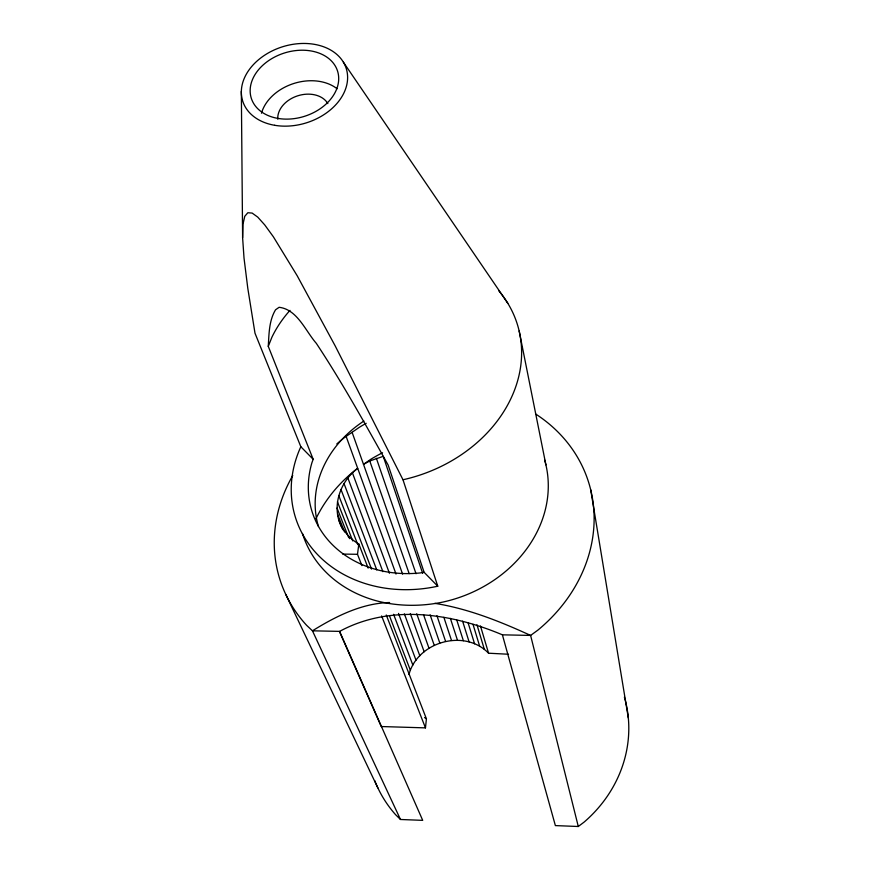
<?xml version="1.0" encoding="UTF-8"?>
<svg xmlns="http://www.w3.org/2000/svg" width="870" height="870" viewBox="0 0 870 870"><rect width="100%" height="100%" fill="white"/><g stroke="black" fill="none" stroke-linecap="round" stroke-linejoin="round"><path stroke-width="1.3" d="M242.61 237.695L242.969 224.297L244.764 216.293L247.841 212.737L252.148 213.074L257.737 217.108L264.719 224.895L273.354 236.76L297.17 275.714L335.157 345.847L402.995 479.762L437.762 586.206A128.434 108.717 -17.4 0 1 318.453 555.506A128.434 108.717 -17.4 0 1 300.835 446.734L254.997 333.21L247.798 288.329L244.024 258.118L242.61 237.695L241.338 91.339M424.114 572.308L420.134 572.949A110.838 93.808 -17.4 0 1 311.971 462.557L313.189 459.306L268.275 346.358C269.026 334.015 268.96 320.671 275.551 309.785L279.129 307.295C297.322 309.415 305.49 331.002 316.321 343.346C342.301 382.68 365.193 423.94 388.161 465.08L424.114 572.308L437.762 586.206M341.975 527.764C330.959 507.417 339.778 481.578 357.711 468.375L356.298 469.354A140.951 122.54 -17.4 0 0 315.93 518.77M339.637 631.968L381.234 726.537L425.463 727.875L426.42 718.848L386.258 614.981M361.931 565.62L357.494 554.299L358.842 544.044C349.675 538.758 342.312 530.33 338.985 520.216M408.943 674.533C417.6 641.636 464.732 628.423 488.559 653.207L508.515 654.251M268.275 346.358L271.962 337.103A121.724 99.093 -17.4 0 1 289.971 310.394M292.755 475.531A161.831 139.32 -17.4 0 0 306.588 625.291L312.45 630.815L339.626 631.381C390.336 603.845 451.421 613.339 502.403 634.828L555.375 825.597L578.289 826.5L584.194 822.03A131.74 121.093 -17.4 0 0 624.388 697.109M422.646 573.297L383.246 456.348L369.761 460.969L363.497 464.352L370.696 459.349A140.951 122.54 -17.4 0 1 382.561 452.748M342.726 554.092L357.494 554.299M389.619 602.529C361.8 603.193 335.646 616.406 312.45 630.815L400.483 819.486L422.711 820.356L339.626 631.381M502.403 634.828L530.613 635.426L537.975 630.054A161.831 139.32 -17.4 0 0 535.746 414.076M434.859 603.356C468.267 608.706 500 621.408 530.613 635.426L578.289 826.5M424.549 717.532L426.42 718.848M400.483 819.486L395.567 814.668A131.74 121.093 -17.4 0 1 374.709 780.564M300.835 446.734L313.189 459.306M343.356 62.14L507.797 303.282M285.795 594.449L377.852 787.883M341.334 525.937L342.834 529.721M337.538 514.224L344.531 531.885M348.587 536.127L349.577 538.65M337.027 508.036L348.413 536.975M337.429 501.783L352.741 540.933M381.625 615.927L425.463 727.875M358.842 544.044L368.14 568.11M338.756 495.552L357.809 544.663M340.975 489.462L371.544 569.1M389.488 615.873L410.357 670.237M344.041 483.6L376.753 569.893M393.599 614.307L412.848 665.071M347.902 478.076L382.898 571.677M398.514 613.415L416.012 660.221M352.48 472.975L389.412 573.243M404.376 613.861L419.808 655.741M346.129 436.414L396.013 574.059M410.314 613.535L424.158 651.728M352.089 432.303L402.614 574.167M416.719 613.763L428.997 648.237M369.761 460.969L409.172 573.635M423.494 614.601L434.25 645.322M376.373 458.294L416.023 573.754M430.117 614.807L439.807 643.039M436.936 615.71L445.603 641.418M443.863 617.319L451.519 640.483M450.377 618.363L457.479 640.255M456.804 620.125L463.373 640.733M462.601 621.18L469.104 641.929M468.18 623.061L474.574 643.8M473.008 624.334L479.696 646.334M476.967 624.758L484.383 649.488M480.457 625.932L488.559 653.207M519.162 331.002L545.903 464.852M590.697 489.723L628.325 717.967M498.934 291.004A141.049 114.851 -17.4 0 1 402.995 479.762M261.478 113.23A44.337 32.951 -17.4 0 1 293.505 83.585A44.337 32.951 -17.4 0 1 337.092 88.751M277.791 119.233A26.6 19.771 -17.4 0 1 297.931 95.743A26.6 19.771 -17.4 0 1 327.838 103.595M544.609 459.882A126.552 107.728 -17.4 0 1 442.939 602.062C421.08 606.64 398.286 606.488 376.634 600.865A126.552 107.728 -17.4 0 1 302.455 533.451M318.453 526.535A109.218 92.959 -17.4 0 1 363.899 421.047M336.81 443.939A144.975 124.78 -17.4 0 1 344.672 437.414L359.495 427.203A144.975 124.78 -17.4 0 1 366.205 423.309M274.659 125.291A54.266 39.857 -17.4 0 0 347.087 71.862A54.266 39.857 -17.4 0 0 261.685 57.268A54.266 39.857 -17.4 0 0 274.659 125.291M277.813 118.385A45.218 33.212 -17.4 0 0 338.278 73.961A45.218 33.212 -17.4 0 0 267.188 61.661A45.218 33.212 -17.4 0 0 277.813 118.385"/></g></svg>
